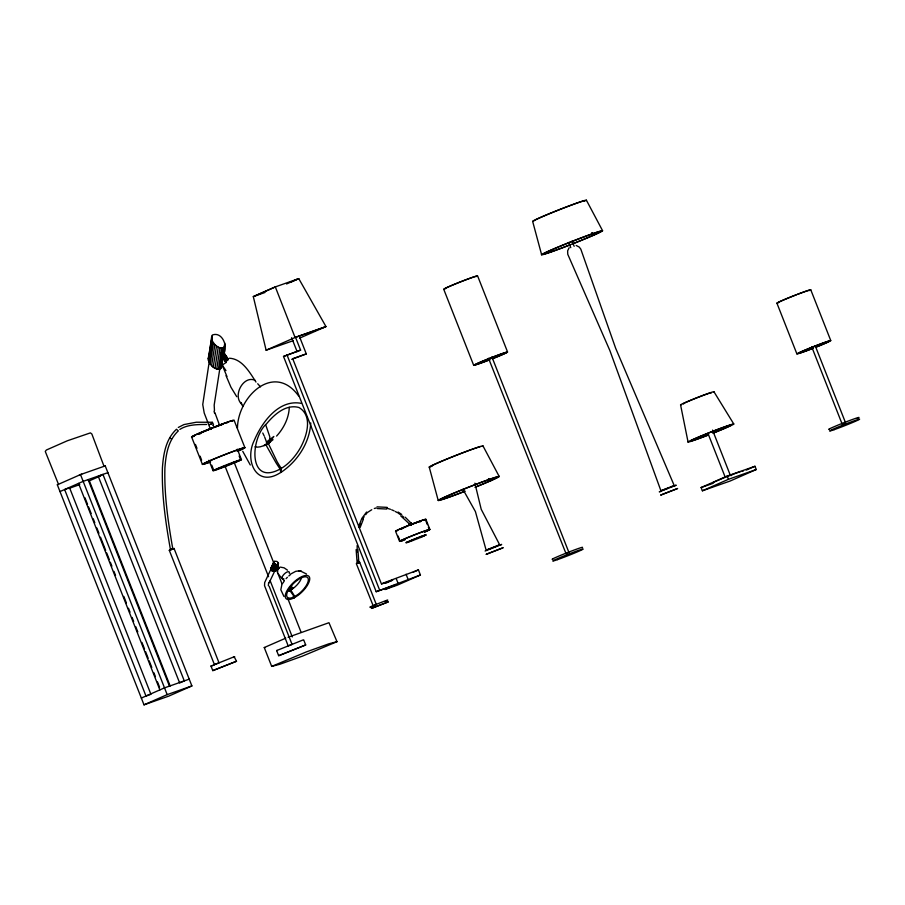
<?xml version="1.0" encoding="UTF-8"?>
<svg xmlns="http://www.w3.org/2000/svg" width="905" height="905" viewBox="0 0 905 905"><rect width="100%" height="100%" fill="white"/><g stroke="black" fill="none" stroke-linecap="round" stroke-linejoin="round"><path stroke-width="1.36" d="M178.296 427.454L183.919 424.581L196.34 422.228L212.245 422.273L212.166 423.653M357.147 545.545L357.204 552.254M212.189 423.325L212.245 422.273M310.766 422.963C309.601 442.998 297.315 461.561 280.788 472.512L280.222 469.209A88.43 28.519 60.9 0 1 275.957 462.67L266.002 444.966L269.215 443.065L263.909 445.701L270.041 441.561L269.747 436.606L265.799 425.09M293.299 596.927L294.204 597.798L297.903 595.456A15.962 6.369 -44.3 0 0 308.865 576.259A15.962 6.369 -44.3 0 0 289.317 587.119A15.962 6.369 -44.3 0 0 291.727 598.895L294.283 597.719L294.34 596.757L289.826 590.524L291.976 588.623L291.546 585.546M237.461 428.144C237.755 396.729 273.989 361.796 298.593 395.926M273.039 439.672L268.276 443.405L277.145 461.799A91.62 53.406 66.7 0 0 281.297 468.405L280.98 472.286C256.466 488.723 244.135 460.487 254.328 440.316C262.031 422.035 278.876 398.969 301.354 403.37M289.283 407.284C288.91 418.019 283.763 428.246 276.591 436.074M291.727 589.291L290.516 589.46L293.503 587.583L290.2 590.399L290.053 587.764M284.091 580.399C281.274 577.492 272.993 570.071 279.351 567.842M221.521 364.251L220.843 368.448C215.085 371.322 208.693 364.206 208.207 358.674L212.404 334.997C222.223 331.287 228.377 346.592 223.603 354.025M208.433 360.36L211.725 336.083M211.781 338.968L212.2 336.321M208.557 360.688L211.838 339.522M211.713 339.194L212.392 341.004L202.743 404.524L204.213 412.997L210.333 428.88M210.186 363.991L213.467 342.825L212.392 341.004M211.589 365.688L214.87 344.534L213.467 342.825M213.218 367.17L216.499 346.004L214.87 344.534M214.971 368.312L218.252 347.147L216.499 346.004M216.725 369.048L220.006 347.882L218.252 347.147M218.365 369.319L221.646 348.154L224.123 347.282L225.04 344.76M219.938 367.928L214.18 405.044L214.474 410.553M219.768 369.116L223.049 347.95M220.843 368.448L222.687 356.536M223.105 353.9L224.802 343.085M221.521 367.362L222.981 357.995M208.207 358.674L209.123 356.163M276.421 567.65C277.416 572.458 269.747 572.096 270.912 568.148M278.57 563.645C277.688 565.953 273.253 564.019 273.774 561.79C280.256 558.928 278.921 568.159 275.097 571.032M268.672 582.413L268.321 585.625M213.218 425.271L213.557 424.818L213.037 425.531M358.493 526.914L361.842 518.373L366.582 512.038M359.342 527.151L360.744 523.565M360.179 527.389L363.38 519.21M282.032 583.883L280.822 589.777L283.932 596.429M301.489 577.82A11.618 4.638 -44.3 0 1 293.084 588.476L290.743 589.992L294.781 596.486L294.283 597.719L293.367 596.859M270.561 568.86L274.023 561.473M270.629 569.302L273.74 562.616M270.674 569.381L274.43 561.258M271.138 568.702L264.667 582.594L264.532 585.671L288.231 645.978M270.855 569.765L273.977 563.08M271.24 570.218L274.351 563.532M271.738 570.625L274.849 563.939M272.315 570.953L275.437 564.279M272.948 571.202L276.059 564.516M273.582 571.338L276.704 564.652M274.181 571.349L278.265 562.74M269.068 582.933L277.812 564.562M222.924 351.536L228.411 359.568L226.148 361.355L220.662 353.323M411.583 523.644L405.202 517.196M569.143 247.744L567.639 250.821L567.752 254.26L609.868 350.552L660.933 490.793M270.041 441.561L273.842 436.47L266.523 441.991L266.658 444.841L270.041 441.685L269.362 442.964C264.86 444.955 260.12 448.156 254.972 446.832M362.611 518.791L364.138 516.755M365.665 514.719L367.181 512.671L371.751 509.73M273.774 563.385L273.808 564.053M171.95 549.245L172.798 548.871C168.104 522.151 164.156 495.148 164.902 467.953C165.886 454.683 168.07 440.407 178.319 430.904L176.475 429.242C165.819 439.151 163.409 453.971 162.414 467.806C161.656 495.307 165.638 522.604 170.445 549.606L170.638 549.595M276.636 650.571L303.017 639.971L303.684 639.869L305.686 644.948L279.294 655.548L278.627 655.65L276.636 650.571L277.292 650.469M278.627 655.65L305.686 644.948M105.218 465.894L104.064 466.403L91.858 434.004L90.432 432.873L67.242 440.814L46.393 450L45.261 451.425L58.486 484.277L57.332 484.797L144.008 704.837L168.737 696.137L191.894 685.933L105.218 465.894L80.5 474.582L57.332 484.797M214.462 664.7L169.303 550.342L171.339 549.482M216.657 663.704L219.044 662.89L174.054 548.464L173.409 548.792M210.989 666.046L234.191 656.759L236.499 661.261L212.788 670.616L210.989 666.046L212.777 665.605M214.361 664.711L216.046 663.953M212.788 670.616L236.499 661.261M234.7 656.691L233.298 657.505M373.233 605.898L356.321 563.645L358.063 562.921L357.803 560.297M358.063 563.034L357.599 563.057M373.03 605.92L376.367 604.619L359.704 562.31L358.256 562.921M291.071 644.79L292.077 644.462L269.136 586.202M462.93 489.334L475.419 511.585L486.109 550.093L499.651 544.742L481.211 509.3L474.876 483.168M499.651 544.742L497.829 545.681M488.519 358.256L566.077 553.769M660.65 490.827L674.191 485.487L615.66 348.267L580.795 249.113L579.211 247.065L576.18 245.459M280.222 469.209L281.24 468.428A37.467 20.781 -59.6 0 0 300.483 447.681C306.806 436.006 313.141 416.017 299.023 407.51C286.014 403.89 274.43 414.343 266.726 423.597C249.95 438.258 247.925 487.625 281.297 468.405M226.94 376.469L222.245 365.156L226.012 362.43M266.002 444.966L269.215 443.065M290.369 574.223L295.709 571.327L299.385 570.851M294.34 596.757L297.858 594.551A14.141 5.645 -44.3 0 0 307.576 577.537A14.141 5.645 -44.3 0 0 290.245 587.153A14.141 5.645 -44.3 0 0 292.383 597.583L294.781 596.486M179.846 429.411C187.72 424.388 197.607 424.536 206.623 424.468M276.591 570.014L278.616 568.759L276.364 566.541M200.096 433.382L199.405 433.8L200.763 433.574M240.673 459.932L213.829 470.408L240.673 459.932L239.124 456.007M419.818 521.823L420.87 521.303L419.852 521.472M425.158 535.364L426.198 534.844L424.683 535.217M288.062 637.256L328.968 622.708L336.999 641.69L302.372 656.159L279.86 664.27L271.692 666.397L264.26 647.539L285.754 638.161M271.692 666.397L306.32 651.928L328.832 643.817L336.999 641.69M266.805 443.518L269.656 441.866L266.579 441.957M289.826 590.524L291.286 589.766L289.204 590.716L291.58 589.359L290.539 589.449M170.445 549.606L172.912 549.199M290.471 589.936L291.58 589.359M210.526 429.445L211.103 429.174M500.669 544.98L501.664 544.403L485.091 551.043M269.554 439.841L270.165 439.536M401.107 528.893L404.399 527.423M406.435 542.434L409.739 540.964M408.076 541.699L405.915 542.762L407.442 542.378M424.038 535.896L425.678 535.16M288.593 590.965L291.229 589.789M385.225 601.395C397.736 595.592 358.437 611.327 373.245 606.124M673.92 486.313L676.205 485.148L659.27 491.822L660.548 491.517M842.351 423.97L842.951 423.71M201.657 432.624L203.976 431.595M422.386 536.631L424.502 535.726M293.152 340.699L266.115 350.201L253.31 296.58L275.301 286.896L298.774 278.638L325.97 326.581L299.51 338.187M254.509 296.116L275.335 286.93L295.064 337.452L325.97 326.581M286.546 283.966L297.575 279.113M291.014 282.055L298.774 278.638M266.115 350.201L295.109 337.486L324.782 327.056M299.08 335.551L306.297 353.9L292.7 358.685L381.378 583.804L418.427 569.901L420.418 574.98L397.261 585.184L384.897 589.528L394.738 585.196L376.197 591.712L283.514 356.446L300.596 350.122L295.596 337.429M283.514 356.446L300.596 350.122M306.297 353.9L291.704 359.342M60.002 491.562L83.158 481.358L107.887 472.659M98.306 476.437L102.944 474.401L184.292 680.899L179.654 682.947L98.306 476.437L100.783 475.577M100.727 475.815L89.357 480.827L170.185 686.013M385.36 583.363L392.736 580.116L381.616 584.03M413.28 572.164L418.427 569.901M376.197 591.712L420.418 574.98M141.338 698.06L164.506 687.857L189.236 679.157M144.008 704.837L167.176 694.633L191.894 685.933M701.104 487.535L727.156 476.053L754.974 466.279L756.252 469.525L730.199 481.008L702.382 490.793L701.104 487.535L713.016 483.349M746.286 470.102L754.974 466.279M702.382 490.793L728.446 479.311L756.252 469.525M594.359 234.904L593.126 235.334L591.904 232.857M79.335 475.102L81.733 474.152M171.056 549.606L169.303 550.342M288.752 645.717L290.098 645.163M671.001 487.003L672.37 486.415M204.949 431.187L212.562 428.076A15.295 0.588 -21.5 0 0 201.012 432.862M404.037 527.547L406.492 526.54M409.365 541.088L411.82 540.081M420.293 537.513L422.748 536.507M410.553 523.441C414.4 521.766 405.689 525.172 409.671 523.791M496.46 546.258L493.101 547.627M411.583 540.161L414.196 539.12M417.918 538.486L420.542 537.446M211.103 424.06C217.177 421.64 207.641 424.965 209.406 424.705M170.988 549.573L171.746 549.324M410.237 525.386L411.526 524.877M357.52 563.102L358.391 562.752M566.824 553.453L567.695 553.102M408.755 525.59L411.402 524.538M414.094 539.131L416.741 538.079M418.031 538.464L412.782 540.523M171.599 549.324L174.054 548.464M667.641 488.372L661.668 490.578M213.727 427.613L217.166 426.289M411.368 524.583L414.004 523.543M416.707 538.124L421.719 536.201M357.215 563.363L357.814 563.091M358.199 562.865L359.704 562.31M491.336 548.317L488.248 549.459M218.218 425.904L222.958 424.196M413.823 523.633L416.391 522.66M419.162 537.174L423.71 535.5M410.406 541.405L412.963 540.421M844.648 423.042L845.542 422.748L815.179 345.687M416.074 522.807L418.382 521.959M408.404 542.106L410.712 541.258M253.31 296.58L265.041 292.462M68.656 488.519L79.776 484.605M490.951 480.634L489.718 481.075L488.496 478.587M730.946 475.623L731.647 475.385M423.291 535.681L425.18 535.013M406.933 542.581L408.834 541.925M374.308 508.497L376.197 507.977M419.343 521.676L420.316 521.518M401.3 529.052L402.103 528.837M229.361 358.233C242.099 358.765 249.78 372.453 255.979 382.057M280.222 567.096L284.125 567.831L287.507 570.195M358.267 563.012L358.878 562.91L357.871 549.55M376.989 506.868L387.148 507.366M377.306 508.565L386.729 509.04M269.656 441.866L266.523 441.991L264.679 437.126M300.324 570.953L306.49 573.996M298.571 570.761L301.218 571.055M220.006 347.882L221.646 348.154M264.26 647.539L264.871 647.663M171.531 439.027L169.654 437.93M357.147 563.046L356.129 549.584M386.944 508.203L390.474 509.3M391.673 509.809L394.071 510.827M395.259 511.483L397.657 512.796M398.11 512.049L401.707 514.447M398.539 513.384L400.315 514.549M254.984 380.281C243.468 375.055 232.268 395.79 241.771 404.23L240.741 402.408L242.778 406.356M402.058 515.816L403.777 517.174M400.689 515.839L410.384 524.787M276.455 564.844L279.317 567.752M276.229 564.856L279.306 568.023M276.093 564.924L278.887 567.786M276.873 565.976L278.74 567.888M276.715 566.1L278.751 568.272M276.579 566.247L278.446 568.159M276.455 566.394L278.321 568.306M275.38 565.727L278.48 568.826M276.647 569.573L278.027 570.987M257.699 383.743L260.493 386.854M223.173 351.706L228.026 358.878M222.619 351.479L228.105 359.511M222.257 351.559L227.743 359.59M221.883 351.74L227.37 359.771M221.51 352.034L226.997 360.066M221.171 352.418L226.657 360.45M220.877 352.848L226.363 360.88M222.404 356.174L224.757 359.613M220.526 353.787L226.012 361.819M220.492 354.217L225.978 362.249M220.526 354.398L226.046 362.622M222.245 365.156L225.956 370.575M236.748 396.707L230.922 387.17L226.035 375.654M713.921 391.718L733.763 423.981M250.289 464.989L242.732 451.29M586.383 200.163L602.583 230.696M482.976 445.905L499.175 476.437M262.767 433.009L264.203 436.006M592.108 232.766L593.295 235.266M810.767 289.792L830.767 340.574M811.796 347.022L842.148 424.083M776.909 303.152L796.909 353.934M712.529 430.09L729.905 474.209M727.156 476.053L728.446 479.311M707.959 433.393L724.826 476.211M572.107 241.103L574.155 246.307M568.725 242.438L570.772 247.653M477.569 275.821L507.569 352M491.901 356.921L569.007 552.661M443.699 289.193L473.7 365.36M425.916 519.334L429.909 529.493M425.859 520.816L427.352 524.629M428.359 527.163L429.355 529.708M398.098 536.043L399.603 539.855M395.542 531.19L399.546 541.337M406.062 574.245L408.065 579.324M396.22 578.589L398.211 583.657M291.614 337.689L297.123 351.66M286.998 354.907L379.67 590.184M244.904 447.715L234.09 420.271A22.896 0.882 -21.5 0 0 211.465 428.156A22.896 0.882 -21.5 0 0 191.928 436.968M237.325 449.163L241.443 459.627A15.295 0.588 -21.5 0 1 219.327 468.801A15.295 0.588 -21.5 0 1 220.967 467.071A15.295 0.588 -21.5 0 1 241.443 459.627M219.598 425.395L214.949 412.793M234.022 462.036L273.717 562.786M275.776 568.023L276.806 570.636M277.835 573.25L281.964 583.714M287.632 598.115L301.026 632.131M225.288 466.833L268.581 576.745M270.131 580.671L292.292 636.928M211.77 465.17L213.309 469.095M208.931 460.249L213.048 470.713M195.435 444.4L196.985 448.326M200.073 456.165L201.623 460.091M191.566 436.866L202.381 464.31M88.113 479.616L169.45 686.114M80.5 474.582L167.176 694.633M84.957 497.761L87.547 504.334M88.588 506.97L91.179 513.542M93.249 518.803L94.799 522.751M96.88 528.011L98.95 533.271M100.5 537.219L105.681 550.376M106.722 553L109.313 559.573M110.342 562.209L111.903 566.157M113.973 571.417L115.523 575.365M123.815 596.406L126.406 602.979M128.476 608.239L130.037 612.187M132.107 617.448L133.657 621.396M135.739 626.656L137.809 631.916M141.949 642.437L144.54 649.021M145.581 651.645L148.171 658.229M149.201 660.854L151.791 667.426M153.873 672.698L155.422 676.635M157.493 681.895L159.563 687.167M78.531 483.394L159.868 689.904M214.044 411.209L214.643 413.427M532.649 221.374L541.631 254.757M429.242 467.116L438.224 500.488M680.571 404.897L688.06 442.036M210.65 461.878A22.896 0.882 -21.5 0 1 207.641 461.686A22.896 0.882 -21.5 0 1 238.728 449.412A22.896 0.882 -21.5 0 1 237.676 451.21M233.309 420.576A22.059 0.848 -21.5 0 1 232.257 421.221M194.405 436.21A22.059 0.848 -21.5 0 1 206.261 430.282A22.059 0.848 -21.5 0 1 232.97 420.474M210.084 462.025A22.059 0.848 -21.5 0 1 208.84 461.211A22.059 0.848 -21.5 0 1 238.49 449.547A22.059 0.848 -21.5 0 1 237.155 451.391M198.636 434.106A15.295 0.588 -21.5 0 1 199.36 433.653M213.784 427.567A15.295 0.588 -21.5 0 1 217.426 426.165M218.58 425.723A15.295 0.588 -21.5 0 1 223.546 423.936M226.793 422.952A15.295 0.588 -21.5 0 1 227.031 423.02M403.687 540.183A15.758 0.6 -21.5 0 1 405.078 538.724A15.758 0.6 -21.5 0 1 425.769 530.647A15.758 0.6 -21.5 0 1 424.377 532.106M396.345 531.043A15.758 0.6 -21.5 0 1 411.707 524.221A15.758 0.6 -21.5 0 1 424.603 520.013M405.191 539.697A16.358 0.634 -21.5 0 1 403.449 539.403A16.358 0.634 -21.5 0 1 425.576 530.669A16.358 0.634 -21.5 0 1 424.75 531.982M397.069 530.93A16.358 0.634 -21.5 0 1 409.75 524.968A16.358 0.634 -21.5 0 1 425.135 519.809M445.531 288.65A16.957 0.656 -21.5 0 1 460.113 282.009A18.202 0.701 -21.5 0 1 477.127 276.195M475.996 276.625A16.957 0.656 -21.5 0 0 460.113 282.009A18.202 0.701 -21.5 0 0 444.423 289.102M552.717 559.267A16.381 0.634 -21.5 0 1 566.813 552.853A16.381 0.634 -21.5 0 1 582.164 547.649M274.894 569.822A2.07 1.21 25 0 1 272.462 570.67M271.998 570.41A2.07 1.21 25 0 1 271.296 569.731M283.921 578.861A4.876 1.946 -44.3 0 1 282.236 576.824A4.876 1.946 -44.3 0 1 286.851 572.118A4.876 1.946 -44.3 0 1 289.329 573.34M283.061 583.001A11.086 4.423 -44.3 0 1 284.351 580.852M286.071 578.68A11.086 4.423 -44.3 0 1 287.394 577.277M288.808 575.976A11.086 4.423 -44.3 0 1 290.29 574.799M465.136 491.211A32.772 1.256 -21.5 0 1 442.432 498.112A32.772 1.256 -21.5 0 1 493.463 477.931A32.772 1.256 -21.5 0 1 474.978 487.32M464.616 491.336A30.951 1.188 -21.5 0 1 443.71 497.66A30.951 1.188 -21.5 0 1 491.223 478.813A30.951 1.188 -21.5 0 1 477.048 486.404M430.384 466.969A28.892 1.109 -21.5 0 1 455.238 455.656A28.892 1.109 -21.5 0 1 482.286 446.482M432.002 466.313A27.071 1.041 -21.5 0 1 448.801 458.315A27.071 1.041 -21.5 0 1 480.216 446.708M569.686 245.029A32.772 1.256 -21.5 0 1 546.36 252.122A32.772 1.256 -21.5 0 1 598.59 231.646A32.772 1.256 -21.5 0 1 573.103 243.683M533.792 221.227A28.892 1.109 -21.5 0 1 558.645 209.926A28.892 1.109 -21.5 0 1 585.693 200.752M534.991 220.164A27.071 1.041 -21.5 0 1 565.24 207.426A27.071 1.041 -21.5 0 1 584.042 201.374M813.29 348.221A18.202 0.701 -21.5 0 1 799.081 352.69A18.202 0.701 -21.5 0 1 828.03 341.264A18.202 0.701 -21.5 0 1 815.496 347.35M777.621 303.062A18.202 0.701 -21.5 0 1 793.289 295.935A18.202 0.701 -21.5 0 1 810.337 290.154M813.324 348.154A16.957 0.656 -21.5 0 1 800.099 352.317A16.957 0.656 -21.5 0 1 827.057 341.671A16.957 0.656 -21.5 0 1 815.382 347.339M829.252 429.355A16.381 0.634 -21.5 0 1 845.338 422.16A16.381 0.634 -21.5 0 1 857.295 418.449M778.741 302.609A16.957 0.656 -21.5 0 1 796.411 294.77M797.418 294.385A16.957 0.656 -21.5 0 1 809.206 290.596M683.75 403.8A15.204 0.588 -21.5 0 1 696.646 397.917A15.204 0.588 -21.5 0 1 711.047 393.019M713.072 433.167A24.582 0.939 -21.5 0 0 733.061 424.049A24.582 0.939 -21.5 0 0 701.816 435.656A24.582 0.939 -21.5 0 0 691.612 441.142L695.436 439.841A24.582 0.939 -21.5 0 0 708.287 435.045M713.095 433.043A21.844 0.837 -21.5 0 0 730.55 425.056A21.844 0.837 -21.5 0 0 702.755 435.396A21.844 0.837 -21.5 0 0 693.75 440.237L697.167 439.083A21.844 0.837 -21.5 0 0 708.581 434.819M681.318 404.795A17.942 0.69 -21.5 0 1 696.533 397.849A17.942 0.69 -21.5 0 1 713.536 392.069M712.835 482.931A16.381 0.634 -21.5 0 1 716.455 481.019L719.407 479.74A16.381 0.634 -21.5 0 1 726.851 476.697M727.846 476.302A16.381 0.634 -21.5 0 1 740.607 471.584M742.417 471.03A16.381 0.634 -21.5 0 1 743.028 471.132M371.457 608.42L388.177 601.927L371.457 608.42M486.279 554.29L502.999 547.785L486.279 554.29M660.82 495.024L677.54 488.53L660.82 495.024M69.572 487.784L64.628 489.526L145.977 696.024L150.92 694.282L69.572 487.784M476.89 363.742A16.957 0.656 -21.5 0 0 490.125 359.579A18.202 0.701 -21.5 0 1 475.872 364.115A18.202 0.701 -21.5 0 1 504.82 352.69A18.202 0.701 -21.5 0 1 492.286 358.776A16.957 0.656 -21.5 0 0 503.847 353.097A16.957 0.656 -21.5 0 0 476.89 363.742M557.559 559.618A16.381 0.634 -21.5 0 0 582.82 549.335A16.381 0.634 -21.5 0 0 563.555 556.111A16.381 0.634 -21.5 0 0 557.559 559.618M552.412 251.398A30.951 1.188 -21.5 0 0 600.151 231.985A30.951 1.188 -21.5 0 0 563.747 244.791A30.951 1.188 -21.5 0 0 552.412 251.398M834.082 429.705A16.381 0.634 -21.5 0 0 859.354 419.422A16.381 0.634 -21.5 0 0 840.089 426.21A16.381 0.634 -21.5 0 0 834.082 429.705"/></g></svg>
